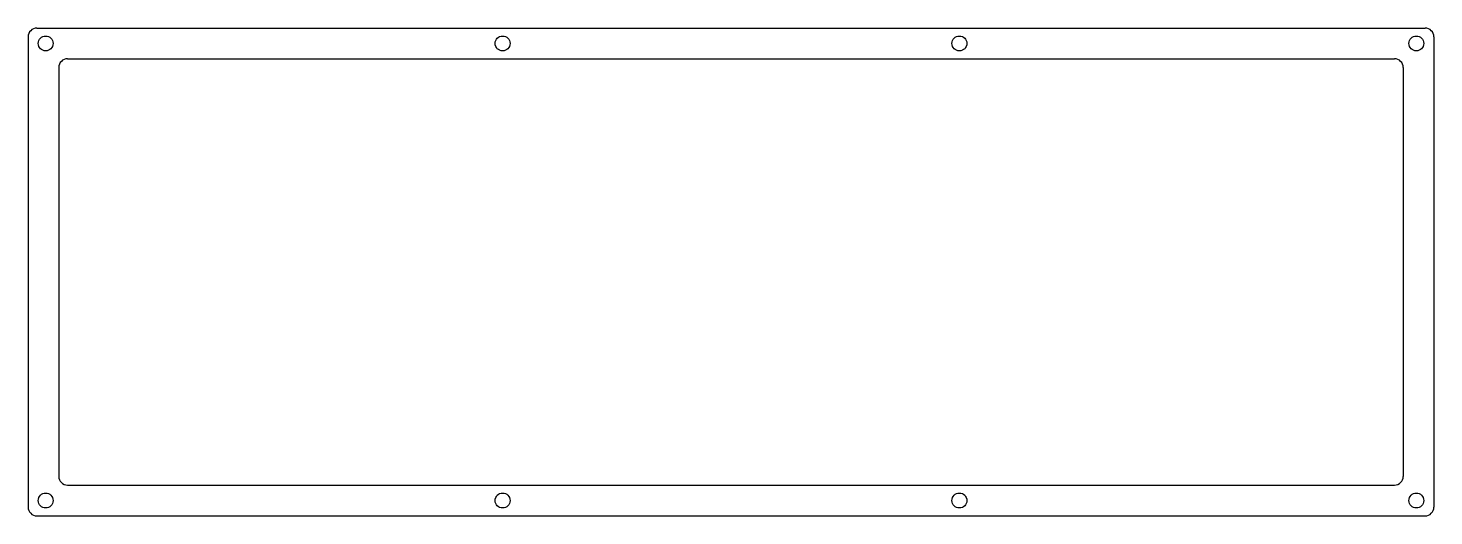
# Model space of a CAD drawing. Header units: millimetres. Extents: x 0 to 321, y 0 to 111.
import ezdxf

# ---------------------------------------------------------------- set-up
doc = ezdxf.new("R2010")
doc.units = ezdxf.units.MM
doc.layers.add('Case', color=255, linetype='Continuous')

# ---------------------------------------------------------------- blocks, each defined once
blk = doc.blocks.new('*U7')
at = {"layer": 'Case'}
blk.add_circle((0, 0), 1.7, dxfattribs=at)
blk = doc.blocks.new('*U9')
at = {"color": 0, "linetype": 'ByBlock', "lineweight": -2, "transparency": 16777216}
for p in [(0, 0), (104.27, 0), (208.53, 0), (312.8, 0)]:
    blk.add_blockref('*U7', p, dxfattribs=at)
blk = doc.blocks.new('*U10')
at = {"layer": 'Case'}
blk.add_circle((0, 0), 1.7, dxfattribs=at)
blk = doc.blocks.new('*U11')
at = {"layer": 'Case', "color": 0, "linetype": 'ByBlock', "lineweight": -2, "transparency": 16777216}
for p in [(0, 0), (104.27, 0), (208.53, 0), (312.8, 0)]:
    blk.add_blockref('*U10', p, dxfattribs=at)

msp = doc.modelspace()

# ---------------------------------------------------------------- linework, layer by layer
at = {"layer": 'Case'}
for p, q in [((0.03, 109.13), (0.03, 1.88)), ((2.03, 111.13), (318.83, 111.13)), ((320.83, 109.13), (320.83, 1.88)), ((9.03, 104.13), (311.83, 104.13)), ((7.03, 102.13), (7.03, 8.88)), ((313.83, 102.13), (313.83, 8.88)), ((9.03, 6.88), (311.83, 6.88)), ((2.03, -0.12), (318.83, -0.12))]:
    msp.add_line(p, q, dxfattribs=at)
for centre, start, end in [((2.03, 109.13), 90, 180), ((318.83, 109.13), 0, 90), ((9.03, 102.13), 90, 180), ((311.83, 102.13), 0, 90), ((9.03, 8.88), 180, 270), ((311.83, 8.88), 270, 0), ((2.03, 1.88), 180, 270), ((318.83, 1.88), 270, 0)]:
    msp.add_arc(centre, 2, start, end, dxfattribs=at)

# ---------------------------------------------------------------- block references
msp.add_blockref('*U9', (4.03, 107.63))
msp.add_blockref('*U11', (4.03, 3.38), dxfattribs=at)

doc.saveas('drawing.dxf')
